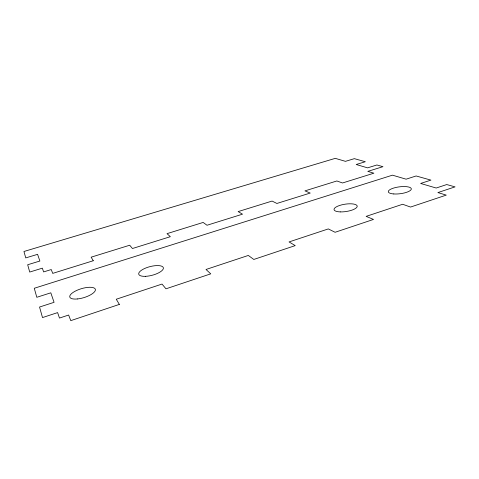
<?xml version="1.0" encoding="UTF-8"?>
<svg xmlns="http://www.w3.org/2000/svg" width="479" height="479" viewBox="0 0 479 479"><rect width="100%" height="100%" fill="white"/><g stroke="black" fill="none" stroke-linecap="round" stroke-linejoin="round"><path stroke-width="0.72" d="M119.355 304.404L70.778 320.643L68.635 315.038L59.486 318.068L57.606 312.607L42.505 317.577L39.541 307.039L54.073 302.327L50.81 292.819L36.811 297.297L34.272 288.268L392.463 175.17L406.102 179.182L416.131 175.973L430.926 180.122L420.64 183.457L436.183 188.025L446.733 184.553L455.05 186.882L437.884 192.576L446.266 195.115L410.539 207.06L402.647 204.264L366.142 216.37L373.506 219.436L335.09 232.279L328.307 228.92L289.059 241.937L295.22 245.607L253.804 259.456L248.32 255.445L206.006 269.479L210.754 273.844L165.974 288.819L162.022 284.065L116.265 299.237L119.355 304.404M93.261 260.738L52.72 273.383L51.253 269.551L43.625 271.916L42.338 268.162L29.722 272.054L27.674 264.749L39.883 261.025L37.584 254.331L25.752 257.906L23.95 251.487L335.282 158.357L345.455 161.345L354.358 158.657L365.315 161.728L356.202 164.507L367.579 167.854L376.907 164.98L382.961 166.674L367.818 171.374L373.871 173.2L342.533 182.978L336.863 180.972L304.961 190.87L310.218 193.061L276.892 203.455L272.072 201.066L238.153 211.586L242.506 214.185L207.006 225.256L203.156 222.442L167.027 233.65L170.338 236.692L132.444 248.517L129.707 245.224L91.136 257.181L93.261 260.738M340.282 211.898A11.718 3.706 -8.6 0 0 357.208 206.114A11.718 3.706 -8.6 0 0 339.377 205.545A11.718 3.706 -8.6 0 0 340.282 211.898M145.484 276.329A12.723 4.461 -14.7 0 0 163.381 267.887A12.723 4.461 -14.7 0 0 144.257 268.671A12.723 4.461 -14.7 0 0 145.484 276.329M77.335 298.962A13.358 4.64 -16.9 0 0 95.357 289.286A13.358 4.64 -16.9 0 0 75.041 291.256A13.358 4.64 -16.9 0 0 77.335 298.962M393.786 193.953A11.604 3.461 -7.3 0 0 411.323 189.025A11.604 3.461 -7.3 0 0 394.313 187.858A11.604 3.461 -7.3 0 0 393.786 193.953"/></g></svg>
